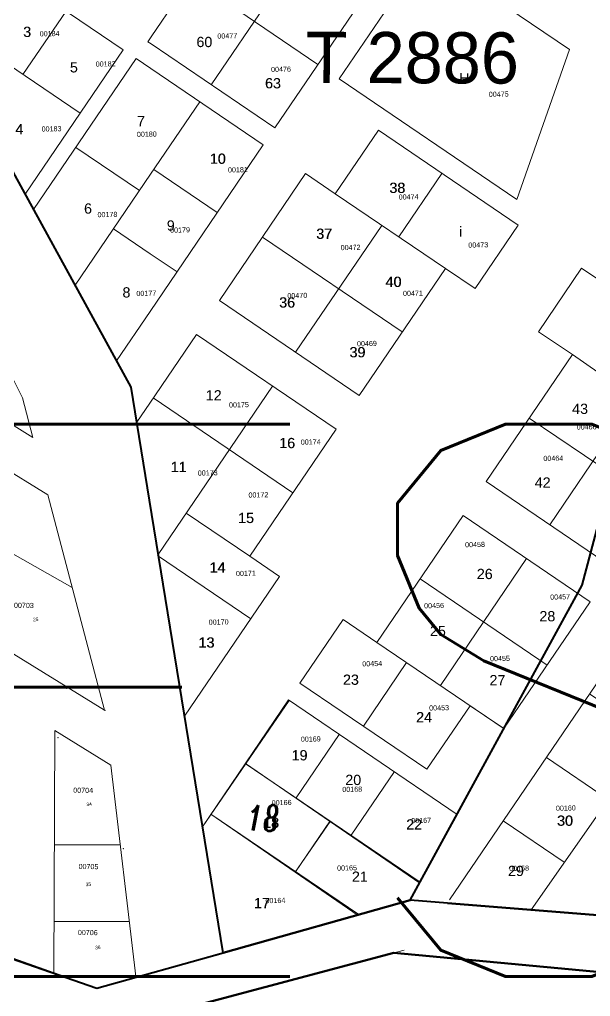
# Model space of a CAD drawing. Header units: metres. Extents: x 251686 to 255059, y 1627526 to 1631912.
# Drawn here: x 253321.8 to 253433.3, y 1629610.8 to 1629801.7 of the extents above; entities that cross this region are included whole.
import ezdxf
from ezdxf.enums import TextEntityAlignment as Align

# ---------------------------------------------------------------- set-up
doc = ezdxf.new("R2010")
doc.units = ezdxf.units.M
doc.header["$MEASUREMENT"] = 0
for name, color, linetype, lineweight in [('90kw', 7, 'Continuous', 0), ('CABA', 7, 'Continuous', 0), ('Numero_TF', 7, 'Continuous', 0)]:
    doc.layers.add(name, color=color, linetype=linetype, lineweight=lineweight)
for name, color, linetype in [('A_revoir_niveau_0', 7, 'Continuous'), ('limites_parcelles', 7, 'Continuous'), ('limites_sections', 7, 'Continuous'), ('limites_tf', 7, 'Continuous'), ('numero_lot', 7, 'Continuous'), ('numero_parcelle', 7, 'Continuous')]:
    doc.layers.add(name, color=color, linetype=linetype)
doc.styles.add('Style-Arial', font='arial.ttf')
doc.styles.add('Style-FANCY', font='times.ttf')
doc.styles.add('Style-ITALICS', font='ITALICS.shx')
doc.styles.add('Style-txt', font='txt.shx')
doc.styles.add('Style-WORKING', font='WORKING.shx')

msp = doc.modelspace()

# ---------------------------------------------------------------- linework, layer by layer
at = {"layer": 'A_revoir_niveau_0', "color": 1, "linetype": 'Continuous', "lineweight": 0}
for p in [(253330.948778, 1629670.967107), (253342.098992, 1629639.670884)]:
    msp.add_point(p, dxfattribs=at)
at = {"layer": 'A_revoir_niveau_0', "color": 7, "linetype": 'Continuous', "lineweight": 0}
for p in [(253330.948778, 1629670.967107), (253329.321781, 1629661.327126), (253329.321781, 1629661.327126)]:
    msp.add_point(p, dxfattribs=at)
at = {"layer": 'A_revoir_niveau_0', "color": 3, "linetype": 'Continuous', "lineweight": 0}
msp.add_point((253338.522999, 1629666.71383), dxfattribs=at)
at = {"layer": 'CABA', "color": 7, "linetype": 'Continuous', "lineweight": 30}
for p, q in [((253336.900523, 1629612.387143), (253282.64805, 1629631.202986)), ((253366.130312, 1629620.591748), (253336.900523, 1629612.387143))]:
    msp.add_line(p, q, dxfattribs=at)
at = {"layer": 'CABA', "color": 1, "linetype": 'Continuous', "lineweight": 30}
for p, q in [((253282.648086, 1629631.212986), (253336.900415, 1629612.357144)), ((253361.555652, 1629619.308243), (253398.143005, 1629629.596318)), ((253398.142969, 1629629.586318), (253361.555652, 1629619.308243)), ((253336.900415, 1629612.357144), (253361.555652, 1629619.308243))]:
    msp.add_line(p, q, dxfattribs=at)
at = {"layer": 'limites_parcelles', "color": 7, "linetype": 'Continuous', "lineweight": 0}
for p, q in [((253372.12241, 1629834.601523), (253347.497394, 1629798.329124)), ((253296.54336, 1629826.68513), (253342.052198, 1629795.789752)), ((253384.532094, 1629826.175699), (253359.257623, 1629788.946637)), ((253343.584338, 1629729.853795), (253293.602848, 1629821.004701)), ((253396.942782, 1629817.750872), (253371.66831, 1629780.52181)), ((253401.081657, 1629814.936922), (253384.229999, 1629790.114555)), ((253401.081657, 1629814.936922), (253429.212929, 1629795.835312)), ((253355.271756, 1629809.780152), (253380.09113, 1629792.930504)), ((253330.878454, 1629803.365111), (253322.464634, 1629790.956384)), ((253347.497394, 1629798.329124), (253346.847939, 1629797.372461)), ((253312.204694, 1629797.921443), (253333.62637, 1629783.379068)), ((253346.845932, 1629797.370468), (253347.492351, 1629796.931133)), ((253347.492351, 1629796.931133), (253371.665307, 1629780.52082)), ((253342.052198, 1629795.789752), (253322.910227, 1629767.558624)), ((253429.212929, 1629795.835312), (253418.977113, 1629766.522048)), ((253344.593976, 1629794.060571), (253324.559379, 1629764.548655)), ((253344.595976, 1629794.060564), (253347.474944, 1629792.106165)), ((253347.474944, 1629792.106165), (253369.415351, 1629777.210916)), ((253384.229999, 1629790.114555), (253418.977113, 1629766.522048)), ((253357.004664, 1629785.635743), (253347.400563, 1629771.488299)), ((253383.480987, 1629767.660111), (253391.905811, 1629780.069798)), ((253391.905811, 1629780.069798), (253419.209109, 1629761.531178)), ((253369.415351, 1629777.210916), (253347.303703, 1629744.639474)), ((253332.800219, 1629776.686005), (253345.209907, 1629768.261181)), ((253347.400563, 1629771.488299), (253332.660136, 1629749.775335)), ((253348.017849, 1629772.398078), (253360.427537, 1629763.973254)), ((253360.835483, 1629746.77167), (253377.685131, 1629771.591045)), ((253377.685131, 1629771.591045), (253383.480987, 1629767.660111)), ((253395.890671, 1629759.234287), (253404.315495, 1629771.643974)), ((253383.47998, 1629767.658114), (253404.989432, 1629753.053422)), ((253305.818866, 1629760.870341), (253322.350546, 1629727.743394)), ((253340.154009, 1629760.814372), (253347.344443, 1629755.9324)), ((253375.727104, 1629736.660882), (253392.576752, 1629761.480257)), ((253419.209109, 1629761.531178), (253410.784285, 1629749.121491)), ((253369.261307, 1629759.181354), (253396.564605, 1629740.642735)), ((253347.344443, 1629755.9324), (253352.563696, 1629752.389548)), ((253404.988429, 1629753.052426), (253388.138781, 1629728.233051)), ((253410.784285, 1629749.121491), (253404.988429, 1629753.052426)), ((253431.618797, 1629753.106355), (253423.193973, 1629740.696667)), ((253431.618797, 1629753.106355), (253456.438172, 1629736.256707)), ((253360.835483, 1629746.77167), (253388.138781, 1629728.233051)), ((253347.303703, 1629744.639474), (253340.7629, 1629735.004007)), ((253423.193973, 1629740.696667), (253429.807804, 1629736.202778)), ((253356.341579, 1629740.153839), (253347.239152, 1629726.74659)), ((253356.341594, 1629740.157839), (253383.644892, 1629721.61922)), ((253294.208602, 1629738.658121), (253324.384806, 1629720.0368)), ((253429.807804, 1629736.202778), (253412.958156, 1629711.383403)), ((253429.807804, 1629736.202778), (253454.187181, 1629719.354717)), ((253290.493317, 1629731.55021), (253327.332763, 1629708.817095)), ((253347.170774, 1629707.792713), (253343.584338, 1629729.853795)), ((253371.234204, 1629730.044047), (253348.901385, 1629697.148401)), ((253322.358085, 1629727.750348), (253324.384806, 1629720.0368)), ((253347.914766, 1629727.747159), (253375.218064, 1629709.208539)), ((253442.217488, 1629727.776954), (253425.36784, 1629702.957579)), ((253347.239152, 1629726.74659), (253344.69763, 1629723.002734)), ((253421.380987, 1629723.795098), (253446.210362, 1629706.945414)), ((253383.644892, 1629721.61922), (253366.795244, 1629696.799845)), ((253283.527159, 1629718.222878), (253332.088898, 1629690.715597)), ((253412.958156, 1629711.383403), (253437.787531, 1629694.533719)), ((253327.332763, 1629708.817095), (253338.387602, 1629666.7432)), ((253361.555652, 1629619.308243), (253347.170774, 1629707.792713)), ((253276.561001, 1629704.895546), (253338.387602, 1629666.7432)), ((253354.382549, 1629705.222679), (253366.791237, 1629696.797859)), ((253391.614619, 1629679.950197), (253408.464267, 1629704.769572)), ((253408.464267, 1629704.769572), (253433.293642, 1629687.919888)), ((253348.764664, 1629696.948893), (253366.97418, 1629684.58512)), ((253366.795244, 1629696.799845), (253372.591065, 1629692.85891)), ((253404.024303, 1629671.524373), (253420.873951, 1629696.343748)), ((253372.591065, 1629692.85891), (253354.042373, 1629665.535648)), ((253400.040432, 1629692.356881), (253424.869807, 1629675.507197)), ((253433.293642, 1629687.919888), (253416.443994, 1629663.100513)), ((253376.575928, 1629672.024399), (253385.000752, 1629684.434086)), ((253385.000752, 1629684.434086), (253391.614619, 1629679.950197)), ((253405.800125, 1629629.615694), (253441.569436, 1629682.303996)), ((253391.617601, 1629679.945186), (253416.446976, 1629663.095502)), ((253388.985612, 1629663.598575), (253397.410436, 1629676.008263)), ((253453.973109, 1629673.875194), (253421.743257, 1629627.683165)), ((253401.395303, 1629655.174751), (253376.575928, 1629672.024399)), ((253374.445987, 1629668.629372), (253357.54127, 1629643.941825)), ((253374.323966, 1629668.712502), (253357.554462, 1629643.932838)), ((253374.323966, 1629668.712502), (253407.287493, 1629646.346437)), ((253433.145601, 1629669.891305), (253445.393694, 1629661.579065)), ((253409.820127, 1629667.584439), (253401.395303, 1629655.174751)), ((253416.443994, 1629663.100513), (253409.820127, 1629667.584439)), ((253328.676456, 1629662.747718), (253328.509625, 1629615.405818)), ((253328.676456, 1629662.747718), (253339.652634, 1629655.97447)), ((253384.261766, 1629661.986606), (253375.846852, 1629649.551883)), ((253424.72277, 1629657.47961), (253436.810257, 1629649.27695)), ((253339.652634, 1629655.97447), (253344.507031, 1629614.650827)), ((253365.901131, 1629656.299807), (253400.068717, 1629633.116393)), ((253365.955421, 1629656.262945), (253399.995659, 1629632.893093)), ((253395.027548, 1629654.69972), (253386.603591, 1629642.253029)), ((253359.163261, 1629646.36905), (253388.067692, 1629626.755647)), ((253359.163363, 1629646.369199), (253387.960057, 1629626.598077)), ((253382.458239, 1629644.932728), (253375.678108, 1629635.030873)), ((253382.46569, 1629645.059976), (253375.739791, 1629635.121175)), ((253416.299939, 1629645.067916), (253428.22582, 1629636.974839)), ((253328.597711, 1629640.402301), (253341.481829, 1629640.403229)), ((253331.554594, 1629614.331073), (253282.56652, 1629631.621784)), ((253405.380902, 1629629.000202), (253439.751154, 1629626.236191)), ((253328.598792, 1629625.402331), (253343.2439, 1629625.403386))]:
    msp.add_line(p, q, dxfattribs=at)
at = {"layer": 'limites_parcelles', "color": 7, "lineweight": 0}
msp.add_line((253360.258592, 1629610.052468), (253396.964634, 1629619.823327), dxfattribs=at)
at = {"layer": 'limites_sections', "color": 112, "linetype": 'Continuous', "lineweight": 40, "flags": 128}
for points in [[(253292.368569, 1629875.259507), (253349.874626, 1629905.007271), (253520.677582, 1630008.003458), (253667.019158, 1630061.048467), (253786.496524, 1630083.300136), (253799.369555, 1630038.162516), (253856.42032, 1629838.716605), (253798.767932, 1629726.383844), (253582.750222, 1629367.142066), (253514.635914, 1629393.291819), (253503.680442, 1629399.747351), (253463.160636, 1629612.887361), (253394.946971, 1629619.275828), (253335.500213, 1629603.463117), (253325.488232, 1629598.583625), (253296.433833, 1629591.041829)], [(253296.433833, 1629591.041829), (253325.488232, 1629598.583625), (253335.489313, 1629603.43379), (253394.946971, 1629619.275828), (253463.160636, 1629612.887361), (253503.680442, 1629399.747351), (253514.635914, 1629393.291819), (253582.750222, 1629367.142066), (253645.724376, 1629332.796864), (253610.604382, 1629237.232821), (253568.742349, 1629208.536363), (253491.693527, 1628988.971109)]]:
    msp.add_lwpolyline(points, dxfattribs=at)
at = {"layer": 'limites_tf', "color": 5, "linetype": 'Continuous', "lineweight": 40}
for p, q in [((253431.745376, 1629691.175495), (253479.239529, 1629871.862331)), ((253343.584338, 1629729.853795), (253293.602848, 1629821.004701)), ((253347.170774, 1629707.792713), (253343.584338, 1629729.853795)), ((253361.555652, 1629619.308243), (253347.170774, 1629707.792713)), ((253398.142969, 1629629.586318), (253431.745376, 1629691.175495)), ((253282.648086, 1629631.212986), (253336.900415, 1629612.357144)), ((253361.555652, 1629619.308243), (253398.143005, 1629629.596318)), ((253398.142969, 1629629.586318), (253361.555652, 1629619.308243)), ((253462.67462, 1629624.38348), (253398.142969, 1629629.586318)), ((253405.380902, 1629629.000202), (253439.751154, 1629626.236191)), ((253336.900415, 1629612.357144), (253361.555652, 1629619.308243))]:
    msp.add_line(p, q, dxfattribs=at)

# ---------------------------------------------------------------- texts
at = {"layer": '90kw', "color": 7, "linetype": 'Continuous', "lineweight": 0, "insert": (252408.858466, 1629604.350908), "char_height": 108, "attachment_point": 7, "line_spacing_factor": 0.72, "style": 'Style-WORKING'}
msp.add_mtext('\\FSTANDARD;\\T1.000;RUFISQUE OUEST', dxfattribs=at)
at = {"layer": 'CABA', "color": 6, "linetype": 'Continuous', "lineweight": 0, "style": 'Style-WORKING'}
for s, p in [('25', (253324.459434, 1629684.066892)), ('34', (253334.895187, 1629647.941519)), ('35', (253334.753185, 1629632.295527)), ('36', (253336.595319, 1629619.956574))]:
    msp.add_text(s, height=0.686999, rotation=4.836529, dxfattribs=at).set_placement(p)
at = {"layer": 'CABA', "color": 4, "linetype": 'Continuous', "lineweight": 0, "style": 'Style-ITALICS', "width": 0.7}
msp.add_text('18', height=4.999988, rotation=359.48, dxfattribs=at).set_placement((253369.427927, 1629645.663013), align=Align.MIDDLE_CENTER)
at = {"layer": 'numero_lot', "color": 7, "linetype": 'Continuous', "lineweight": 0, "char_height": 2, "attachment_point": 1, "rotation": 359.79327628, "line_spacing_factor": 0.6, "style": 'Style-ITALICS'}
for s, insert in [('\\fArial|b0|i0|c00|p39;3', (253322.502281, 1629800.298308)), ('\\fArial|b0|i0|c00|p39;3', (253322.502281, 1629800.298308)), ('\\fArial|b0|i0|c00|p39;3', (253322.502281, 1629800.298308)), ('\\fArial|b0|i0|c00|p39;3', (253322.502281, 1629800.298308)), ('\\fArial|b0|i0|c00|p39;3', (253322.548948, 1629800.29814)), ('\\fArial|b0|i0|c00|p39;60', (253356.363074, 1629798.325139)), ('\\fArial|b0|i0|c00|p39;60', (253356.364741, 1629798.325133)), ('\\fArial|b0|i0|c00|p39;60', (253356.364741, 1629798.325133)), ('\\fArial|b0|i0|c00|p39;60', (253356.364741, 1629798.325133)), ('\\fArial|b0|i0|c00|p39;60', (253356.364741, 1629798.325133)), ('\\fArial|b0|i0|c00|p39;5', (253331.644293, 1629793.368282)), ('\\fArial|b0|i0|c00|p39;5', (253331.644293, 1629793.368282)), ('\\fArial|b0|i0|c00|p39;5', (253331.644293, 1629793.368282)), ('\\fArial|b0|i0|c00|p39;5', (253331.644293, 1629793.368282)), ('\\fArial|b0|i0|c00|p39;5', (253331.65596, 1629793.36824)), ('\\fArial|b0|i0|c00|p39;H', (253407.69741, 1629791.2289)), ('\\fArial|b0|i0|c00|p39;H', (253407.69741, 1629791.2289)), ('\\fArial|b0|i0|c00|p39;H', (253407.69741, 1629791.2289)), ('\\fArial|b0|i0|c00|p39;H', (253407.69741, 1629791.2289)), ('\\fArial|b0|i0|c00|p39;H', (253407.709077, 1629791.228858)), ('\\fArial|b0|i0|c00|p39;63', (253369.754666, 1629790.255776)), ('\\fArial|b0|i0|c00|p39;63', (253369.754666, 1629790.255776)), ('\\fArial|b0|i0|c00|p39;63', (253369.754666, 1629790.255776)), ('\\fArial|b0|i0|c00|p39;63', (253369.754666, 1629790.255776)), ('\\fArial|b0|i0|c00|p39;63', (253369.787998, 1629790.255655)), ('\\fArial|b0|i0|c00|p39;7', (253344.742933, 1629782.855959)), ('\\fArial|b0|i0|c00|p39;7', (253344.742933, 1629782.855959)), ('\\fArial|b0|i0|c00|p39;7', (253344.742933, 1629782.855959)), ('\\fArial|b0|i0|c00|p39;7', (253344.742933, 1629782.855959)), ('\\fArial|b0|i0|c00|p39;7', (253344.7546, 1629782.855917)), ('\\fArial|b0|i0|c00|p39;4', (253320.979794, 1629781.276677)), ('\\fArial|b0|i0|c00|p39;4', (253320.979794, 1629781.276677)), ('\\fArial|b0|i0|c00|p39;4', (253320.979794, 1629781.276677)), ('\\fArial|b0|i0|c00|p39;4', (253320.979794, 1629781.276677)), ('\\fArial|b0|i0|c00|p39;4', (253321.039794, 1629781.27646)), ('\\fArial|b0|i0|c00|p39;10', (253358.967146, 1629775.515597)), ('\\fArial|b0|i0|c00|p39;10', (253358.967146, 1629775.515597)), ('\\fArial|b0|i0|c00|p39;10', (253358.967146, 1629775.515597)), ('\\fArial|b0|i0|c00|p39;10', (253358.967146, 1629775.515597)), ('\\fArial|b0|i0|c00|p39;10', (253359.017146, 1629775.515416)), ('\\fArial|b0|i0|c00|p39;38', (253394.03098, 1629769.814063)), ('\\fArial|b0|i0|c00|p39;38', (253394.03098, 1629769.814063)), ('\\fArial|b0|i0|c00|p39;38', (253394.03098, 1629769.814063)), ('\\fArial|b0|i0|c00|p39;38', (253394.03098, 1629769.814063)), ('\\fArial|b0|i0|c00|p39;38', (253394.099312, 1629769.813817)), ('\\fArial|b0|i0|c00|p39;6', (253334.407937, 1629765.769133)), ('\\fArial|b0|i0|c00|p39;6', (253334.409604, 1629765.769127)), ('\\fArial|b0|i0|c00|p39;6', (253334.409604, 1629765.769127)), ('\\fArial|b0|i0|c00|p39;6', (253334.409604, 1629765.769127)), ('\\fArial|b0|i0|c00|p39;6', (253334.409604, 1629765.769127)), ('\\fArial|b0|i0|c00|p39;9', (253350.569056, 1629762.446809)), ('\\fArial|b0|i0|c00|p39;9', (253350.570723, 1629762.446803)), ('\\fArial|b0|i0|c00|p39;9', (253350.570723, 1629762.446803)), ('\\fArial|b0|i0|c00|p39;9', (253350.570723, 1629762.446803)), ('\\fArial|b0|i0|c00|p39;9', (253350.570723, 1629762.446803)), ('\\fArial|b0|i0|c00|p39;37', (253379.745576, 1629760.843542)), ('\\fArial|b0|i0|c00|p39;37', (253379.745576, 1629760.843542)), ('\\fArial|b0|i0|c00|p39;37', (253379.745576, 1629760.843542)), ('\\fArial|b0|i0|c00|p39;37', (253379.745576, 1629760.843542)), ('\\fArial|b0|i0|c00|p39;37', (253379.813908, 1629760.843295)), ('\\fArial|b0|i0|c00|p39;i', (253407.656648, 1629761.234852)), ('\\fArial|b0|i0|c00|p39;i', (253407.656648, 1629761.234852)), ('\\fArial|b0|i0|c00|p39;i', (253407.656648, 1629761.234852)), ('\\fArial|b0|i0|c00|p39;i', (253407.656648, 1629761.234852)), ('\\fArial|b0|i0|c00|p39;i', (253407.683315, 1629761.234755)), ('\\fArial|b0|i0|c00|p39;40', (253393.289855, 1629751.444618)), ('\\fArial|b0|i0|c00|p39;40', (253393.289855, 1629751.444618)), ('\\fArial|b0|i0|c00|p39;40', (253393.289855, 1629751.444618)), ('\\fArial|b0|i0|c00|p39;40', (253393.289855, 1629751.444618)), ('\\fArial|b0|i0|c00|p39;40', (253393.358188, 1629751.444371)), ('\\fArial|b0|i0|c00|p39;8', (253341.913091, 1629749.378951)), ('\\fArial|b0|i0|c00|p39;8', (253341.913091, 1629749.378951)), ('\\fArial|b0|i0|c00|p39;8', (253341.913091, 1629749.378951)), ('\\fArial|b0|i0|c00|p39;8', (253341.913091, 1629749.378951)), ('\\fArial|b0|i0|c00|p39;8', (253341.924758, 1629749.378908)), ('\\fArial|b0|i0|c00|p39;36', (253372.507477, 1629747.418565)), ('\\fArial|b0|i0|c00|p39;36', (253372.507477, 1629747.418565)), ('\\fArial|b0|i0|c00|p39;36', (253372.507477, 1629747.418565)), ('\\fArial|b0|i0|c00|p39;36', (253372.507477, 1629747.418565)), ('\\fArial|b0|i0|c00|p39;36', (253372.562477, 1629747.418367)), ('\\fArial|b0|i0|c00|p39;39', (253386.251473, 1629737.69092)), ('\\fArial|b0|i0|c00|p39;39', (253386.251473, 1629737.69092)), ('\\fArial|b0|i0|c00|p39;39', (253386.251473, 1629737.69092)), ('\\fArial|b0|i0|c00|p39;39', (253386.251473, 1629737.69092)), ('\\fArial|b0|i0|c00|p39;39', (253386.306473, 1629737.690721)), ('\\fArial|b0|i0|c00|p39;12', (253358.17522, 1629729.265152)), ('\\fArial|b0|i0|c00|p39;12', (253358.17522, 1629729.265152)), ('\\fArial|b0|i0|c00|p39;12', (253358.17522, 1629729.265152)), ('\\fArial|b0|i0|c00|p39;12', (253358.17522, 1629729.265152)), ('\\fArial|b0|i0|c00|p39;12', (253358.19022, 1629729.265098)), ('\\fArial|b0|i0|c00|p39;43', (253429.762538, 1629726.634878)), ('\\fArial|b0|i0|c00|p39;43', (253429.762538, 1629726.634878)), ('\\fArial|b0|i0|c00|p39;43', (253429.762538, 1629726.634878)), ('\\fArial|b0|i0|c00|p39;43', (253429.762538, 1629726.634878)), ('\\fArial|b0|i0|c00|p39;16', (253372.531494, 1629719.9383)), ('\\fArial|b0|i0|c00|p39;16', (253372.531494, 1629719.9383)), ('\\fArial|b0|i0|c00|p39;16', (253372.531494, 1629719.9383)), ('\\fArial|b0|i0|c00|p39;16', (253372.531494, 1629719.9383)), ('\\fArial|b0|i0|c00|p39;16', (253372.568161, 1629719.938168)), ('\\fArial|b0|i0|c00|p39;11', (253351.313524, 1629715.269815)), ('\\fArial|b0|i0|c00|p39;11', (253351.313524, 1629715.269815)), ('\\fArial|b0|i0|c00|p39;11', (253351.313524, 1629715.269815)), ('\\fArial|b0|i0|c00|p39;11', (253351.313524, 1629715.269815)), ('\\fArial|b0|i0|c00|p39;11', (253351.383523, 1629715.269563)), ('\\fArial|b0|i0|c00|p39;42', (253422.450454, 1629712.215163)), ('\\fArial|b0|i0|c00|p39;42', (253422.450454, 1629712.215163)), ('\\fArial|b0|i0|c00|p39;42', (253422.450454, 1629712.215163)), ('\\fArial|b0|i0|c00|p39;42', (253422.450454, 1629712.215163)), ('\\fArial|b0|i0|c00|p39;15', (253364.486776, 1629705.300228)), ('\\fArial|b0|i0|c00|p39;15', (253364.486776, 1629705.300228)), ('\\fArial|b0|i0|c00|p39;15', (253364.486776, 1629705.300228)), ('\\fArial|b0|i0|c00|p39;15', (253364.486776, 1629705.300228)), ('\\fArial|b0|i0|c00|p39;15', (253364.536775, 1629705.300047)), ('\\fArial|b0|i0|c00|p39;14', (253358.902988, 1629695.614308)), ('\\fArial|b0|i0|c00|p39;14', (253358.902988, 1629695.614308)), ('\\fArial|b0|i0|c00|p39;14', (253358.902988, 1629695.614308)), ('\\fArial|b0|i0|c00|p39;14', (253358.902988, 1629695.614308)), ('\\fArial|b0|i0|c00|p39;14', (253359.001321, 1629695.613953)), ('\\fArial|b0|i0|c00|p39;26', (253411.132252, 1629694.346878)), ('\\fArial|b0|i0|c00|p39;26', (253411.147252, 1629694.346824)), ('\\fArial|b0|i0|c00|p39;26', (253411.147252, 1629694.346824)), ('\\fArial|b0|i0|c00|p39;26', (253411.147252, 1629694.346824)), ('\\fArial|b0|i0|c00|p39;26', (253411.147252, 1629694.346824)), ('\\fArial|b0|i0|c00|p39;28', (253423.368452, 1629686.091681)), ('\\fArial|b0|i0|c00|p39;28', (253423.370119, 1629686.091675)), ('\\fArial|b0|i0|c00|p39;28', (253423.370119, 1629686.091675)), ('\\fArial|b0|i0|c00|p39;28', (253423.370119, 1629686.091675)), ('\\fArial|b0|i0|c00|p39;28', (253423.370119, 1629686.091675)), ('\\fArial|b0|i0|c00|p39;25', (253401.984467, 1629683.203807)), ('\\fArial|b0|i0|c00|p39;25', (253401.986134, 1629683.203801)), ('\\fArial|b0|i0|c00|p39;25', (253401.986134, 1629683.203801)), ('\\fArial|b0|i0|c00|p39;25', (253401.986134, 1629683.203801)), ('\\fArial|b0|i0|c00|p39;25', (253401.986134, 1629683.203801)), ('\\fArial|b0|i0|c00|p39;13', (253356.743941, 1629680.954002)), ('\\fArial|b0|i0|c00|p39;13', (253356.743941, 1629680.954002)), ('\\fArial|b0|i0|c00|p39;13', (253356.743941, 1629680.954002)), ('\\fArial|b0|i0|c00|p39;13', (253356.743941, 1629680.954002)), ('\\fArial|b0|i0|c00|p39;13', (253356.82894, 1629680.953695)), ('\\fArial|b0|i0|c00|p39;23', (253384.978709, 1629673.679095)), ('\\fArial|b0|i0|c00|p39;23', (253384.978709, 1629673.679095)), ('\\fArial|b0|i0|c00|p39;23', (253384.978709, 1629673.679095)), ('\\fArial|b0|i0|c00|p39;23', (253384.978709, 1629673.679095)), ('\\fArial|b0|i0|c00|p39;23', (253385.012042, 1629673.678975)), ('\\fArial|b0|i0|c00|p39;27', (253413.61231, 1629673.581796)), ('\\fArial|b0|i0|c00|p39;27', (253413.613976, 1629673.58179)), ('\\fArial|b0|i0|c00|p39;27', (253413.613976, 1629673.58179)), ('\\fArial|b0|i0|c00|p39;27', (253413.613976, 1629673.58179)), ('\\fArial|b0|i0|c00|p39;27', (253413.613976, 1629673.58179)), ('\\fArial|b0|i0|c00|p39;24', (253399.262467, 1629666.338517)), ('\\fArial|b0|i0|c00|p39;24', (253399.262467, 1629666.338517)), ('\\fArial|b0|i0|c00|p39;24', (253399.262467, 1629666.338517)), ('\\fArial|b0|i0|c00|p39;24', (253399.262467, 1629666.338517)), ('\\fArial|b0|i0|c00|p39;24', (253399.309133, 1629666.338349)), ('\\fArial|b0|i0|c00|p39;19', (253374.945346, 1629658.910195)), ('\\fArial|b0|i0|c00|p39;19', (253374.945346, 1629658.910195)), ('\\fArial|b0|i0|c00|p39;19', (253374.945346, 1629658.910195)), ('\\fArial|b0|i0|c00|p39;19', (253374.945346, 1629658.910195)), ('\\fArial|b0|i0|c00|p39;19', (253374.982012, 1629658.910063)), ('\\fArial|b0|i0|c00|p39;20', (253385.443422, 1629654.088291)), ('\\fArial|b0|i0|c00|p39;20', (253385.445089, 1629654.088285)), ('\\fArial|b0|i0|c00|p39;20', (253385.445089, 1629654.088285)), ('\\fArial|b0|i0|c00|p39;20', (253385.445089, 1629654.088285)), ('\\fArial|b0|i0|c00|p39;20', (253385.445089, 1629654.088285)), ('\\fArial|b0|i0|c00|p39;18', (253369.38329, 1629645.719175)), ('\\fArial|b0|i0|c00|p39;18', (253369.38329, 1629645.719175)), ('\\fArial|b0|i0|c00|p39;18', (253369.38329, 1629645.719175)), ('\\fArial|b0|i0|c00|p39;18', (253369.38329, 1629645.719175)), ('\\fArial|b0|i0|c00|p39;18', (253369.43329, 1629645.718994)), ('\\fArial|b0|i0|c00|p39;22', (253397.330053, 1629645.390352)), ('\\fArial|b0|i0|c00|p39;22', (253397.36672, 1629645.39022)), ('\\fArial|b0|i0|c00|p39;22', (253397.36672, 1629645.39022)), ('\\fArial|b0|i0|c00|p39;22', (253397.36672, 1629645.39022)), ('\\fArial|b0|i0|c00|p39;22', (253397.36672, 1629645.39022)), ('\\fArial|b0|i0|c00|p39;30', (253426.790635, 1629646.122075)), ('\\fArial|b0|i0|c00|p39;30', (253426.790635, 1629646.122075)), ('\\fArial|b0|i0|c00|p39;30', (253426.790635, 1629646.122075)), ('\\fArial|b0|i0|c00|p39;30', (253426.790635, 1629646.122075)), ('\\fArial|b0|i0|c00|p39;30', (253426.858968, 1629646.121828)), ('\\fArial|b0|i0|c00|p39;29', (253417.228899, 1629636.304506)), ('\\fArial|b0|i0|c00|p39;29', (253417.243899, 1629636.304452)), ('\\fArial|b0|i0|c00|p39;29', (253417.243899, 1629636.304452)), ('\\fArial|b0|i0|c00|p39;29', (253417.243899, 1629636.304452)), ('\\fArial|b0|i0|c00|p39;29', (253417.243899, 1629636.304452)), ('\\fArial|b0|i0|c00|p39;21', (253386.726647, 1629635.178538)), ('\\fArial|b0|i0|c00|p39;21', (253386.726647, 1629635.178538)), ('\\fArial|b0|i0|c00|p39;21', (253386.726647, 1629635.178538)), ('\\fArial|b0|i0|c00|p39;21', (253386.726647, 1629635.178538)), ('\\fArial|b0|i0|c00|p39;21', (253386.74498, 1629635.178472)), ('\\fArial|b0|i0|c00|p39;17', (253367.587652, 1629630.00855)), ('\\fArial|b0|i0|c00|p39;17', (253367.587652, 1629630.00855)), ('\\fArial|b0|i0|c00|p39;17', (253367.587652, 1629630.00855)), ('\\fArial|b0|i0|c00|p39;17', (253367.587652, 1629630.00855)), ('\\fArial|b0|i0|c00|p39;17', (253367.637652, 1629630.00837))]:
    msp.add_mtext(s, dxfattribs=dict(at, insert=insert))
at = {"layer": 'numero_parcelle', "color": 5, "lineweight": 0, "style": 'Style-Arial'}
for s, p in [('00184', (253325.731136, 1629799.408922)), ('00477', (253360.439523, 1629798.968181)), ('00182', (253336.675937, 1629793.499817)), ('00476', (253370.925693, 1629792.444202)), ('00475', (253413.467976, 1629787.580282)), ('00183', (253326.098832, 1629780.804352)), ('00180', (253344.715435, 1629779.758728)), ('00181', (253362.507199, 1629772.80698)), ('00474', (253395.857351, 1629767.501327)), ('00178', (253337.022434, 1629764.057556)), ('00179', (253351.205578, 1629761.039567)), ('00473', (253409.460264, 1629758.110863)), ('00472', (253384.518494, 1629757.617921)), ('00177', (253344.623913, 1629748.658659)), ('00470', (253374.111528, 1629748.224119)), ('00471', (253396.7003, 1629748.670557)), ('00469', (253387.714441, 1629738.833655)), ('00175', (253362.708903, 1629726.870355)), ('00466', (253430.631313, 1629722.537847)), ('00174', (253376.740526, 1629719.6087)), ('00464', (253424.131657, 1629716.414311)), ('00173', (253356.616456, 1629713.556744)), ('00172', (253366.518749, 1629709.261029)), ('00458', (253408.833949, 1629699.552117)), ('00171', (253364.066414, 1629693.914182)), ('00457', (253425.459546, 1629689.312242)), ('00456', (253400.831177, 1629687.614309)), ('00170', (253358.74588, 1629684.404915)), ('00454', (253388.74019, 1629676.274162)), ('00455', (253413.709746, 1629677.275135)), ('00453', (253401.814599, 1629667.637522)), ('00169', (253376.743273, 1629661.529245)), ('00168', (253384.838202, 1629651.713845)), ('00166', (253371.0501, 1629649.115007)), ('00160', (253426.572457, 1629648.042696)), ('00167', (253398.314524, 1629645.622845)), ('00165', (253383.832326, 1629636.344251)), ('00158', (253417.447528, 1629636.270435)), ('00164', (253369.838585, 1629629.979238))]:
    msp.add_text(s, height=1, rotation=1.13223, dxfattribs=at).set_placement(p, align=Align.TOP_LEFT)
at = {"layer": 'numero_parcelle', "color": 5, "char_height": 1, "attachment_point": 1, "rotation": 359.40090421, "line_spacing_factor": 0.6, "style": 'Style-txt'}
for s, insert in [('\\fArial|b0|i0|c00|p39;00703', (253320.712493, 1629687.717757, -4042812.244973)), ('\\fArial|b0|i0|c00|p39;00704', (253332.2951, 1629651.567526, -4042812.244973)), ('\\fArial|b0|i0|c00|p39;00705', (253333.334853, 1629636.671799, -4042812.244973)), ('\\fArial|b0|i0|c00|p39;00706', (253333.199345, 1629623.77306, -4042812.244973))]:
    msp.add_mtext(s, dxfattribs=dict(at, insert=insert))
at = {"layer": 'numero_tf', "color": 4, "linetype": 'Continuous', "lineweight": 0, "insert": (253398.547208, 1629794.182932), "char_height": 10.000002, "attachment_point": 5, "rotation": 359.79327628, "line_spacing_factor": 0.806439, "style": 'Style-FANCY'}
msp.add_mtext('\\FFANCY;T 2886', dxfattribs=at)

doc.saveas('drawing.dxf')
